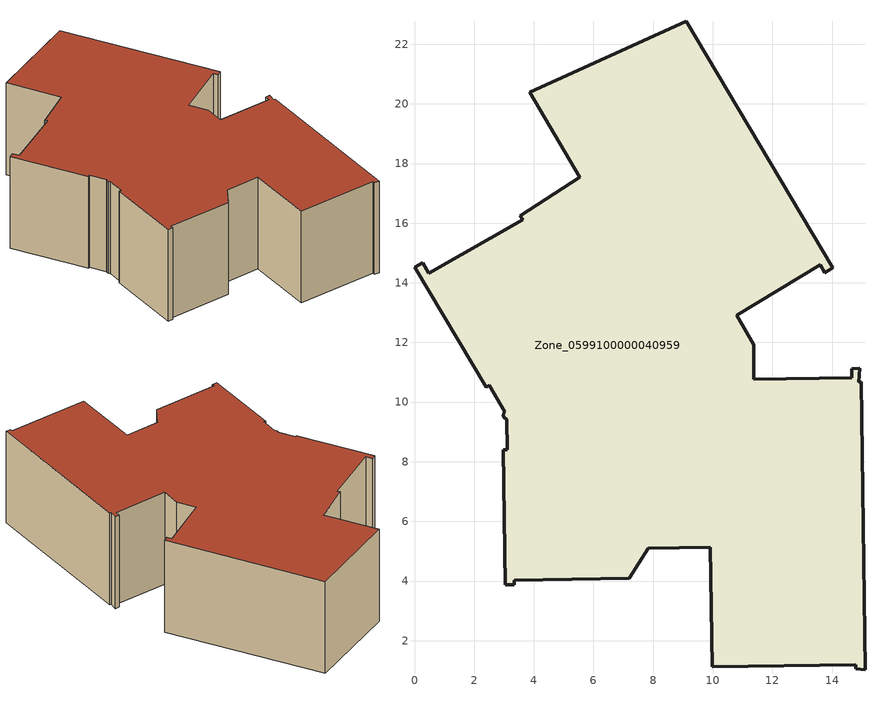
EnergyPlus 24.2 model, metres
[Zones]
Zone_0599100000040959
 floor ground (C_G): 3.86,20.39 9.11,22.77 14.02,14.5 13.76,14.34 13.61,14.6 10.8,12.91 11.38,11.92 11.38,10.77 14.66,10.81 14.66,11.12 14.93,11.13 14.89,10.67 14.98,10.68 15.11,1.03 14.8,1.06 14.8,1.19 9.98,1.12 9.92,5.13 7.84,5.1 7.2,4.09 3.34,4.03 3.34,3.88 3.04,3.88 2.98,8.4 3.11,8.4 3.09,9.42 3.01,9.47 2.98,9.55 2.99,9.62 3.03,9.68 2.5,10.56 2.4,10.49 0,14.52 0.27,14.68 0.48,14.32 3.63,16.11 3.54,16.25 5.55,17.53 z0
 wall outside (C_F): 2.98,9.55 3.01,9.47 3.09,9.42 3.11,8.4 2.98,8.4 3.04,3.88 3.34,3.88 3.34,4.03 7.2,4.09 7.84,5.1 9.92,5.13 9.98,1.12 14.8,1.19 14.8,1.06 15.11,1.03 14.98,10.68 14.89,10.67 14.93,11.13 14.66,11.12 14.66,10.81 11.38,10.77 11.38,11.92 10.8,12.91 13.61,14.6 13.76,14.34 14.02,14.5 9.11,22.77 3.86,20.39 5.55,17.53 3.54,16.25 3.63,16.11 0.48,14.32 0.27,14.68 0,14.52 2.4,10.49 2.5,10.56 3.03,9.68 2.99,9.62 2.98,9.55 z0:6.1
 roof outside (C_R): 9.11,22.77 3.86,20.39 5.55,17.53 3.54,16.25 3.63,16.11 0.48,14.32 0.27,14.68 0,14.52 2.4,10.49 2.5,10.56 3.03,9.68 2.99,9.62 2.98,9.55 3.01,9.47 3.09,9.42 3.11,8.4 2.98,8.4 3.04,3.88 3.34,3.88 3.34,4.03 7.2,4.09 7.84,5.1 9.92,5.13 9.98,1.12 14.8,1.19 14.8,1.06 15.11,1.03 14.98,10.68 14.89,10.67 14.93,11.13 14.66,11.12 14.66,10.81 11.38,10.77 11.38,11.92 10.8,12.91 13.61,14.6 13.76,14.34 14.02,14.5 z6.1
[BUILDING]
Pand.0599100000040959: North Axis=0; Terrain=City; Loads Convergence Tolerance Value=0.04; Temperature Convergence Tolerance Value=0.4; Solar Distribution=FullExterior; Maximum Number of Warmup Days=25; Minimum Number of Warmup Days=1
[Site:Location]
Rotterdam.The.Hague.AP_ZH_NLD Design_Conditions: Latitude=51.96; Longitude=4.45; Time Zone=1; Elevation=-4.5
[SITE:GROUNDTEMPERATURE:BUILDINGSURFACE]
18, 18, 18, 18, 18, 18, 18, 18, 18, 18, 18, 18
[MATERIAL] Thermal Absorptance=0.9; Solar Absorptance=0.7; Visible Absorptance=0.7
Name | Roughness | Thickness | Conductivity | Density | Specific Heat
G.D.1975-1991 | MediumSmooth | 0.15 | 0.288461 | 540 | 1210
F.D.1975-1991 | Rough | 0.3 | 0.230769 | 1920 | 840
R.D.1975-1991 | MediumRough | 0.2 | 0.153846 | 1500 | 1000
[CONSTRUCTION]
C_G: G.D.1975-1991
C_F: F.D.1975-1991
C_R: R.D.1975-1991
[ZONE]
Zone_0599100000040959: Type=1; Multiplier=1; Ceiling Height=Autocalculate; Volume=Autocalculate; Floor Area=autocalculate; Part of Total Floor Area=Yes
[ZONEINFILTRATION:DESIGNFLOWRATE]
Infil_Zone_0599100000040959: Zone or ZoneList or Space or SpaceList=Zone_0599100000040959; Schedule=AlwaysOn; Design Flow Rate Calculation Method=Flow/Area; Flow Rate per Floor Area=0.0042; Constant Term Coefficient=1; Temperature Term Coefficient=0; Velocity Term Coefficient=0; Velocity Squared Term Coefficient=0
[HVACTEMPLATE:ZONE:IDEALLOADSAIRSYSTEM]
Zone_0599100000040959: Maximum Heating Supply Air Temperature=50; Minimum Cooling Supply Air Temperature=13; Maximum Heating Supply Air Humidity Ratio=0.0156; Minimum Cooling Supply Air Humidity Ratio=0.0077; Heating Limit=NoLimit; Cooling Limit=NoLimit; Dehumidification Control Type=ConstantSensibleHeatRatio; Cooling Sensible Heat Ratio=0.7; Dehumidification Setpoint=60; Humidification Control Type=None; Humidification Setpoint=30; Outdoor Air Method=None; Outdoor Air Flow Rate per Person=0.00944; Outdoor Air Flow Rate per Zone Floor Area=0; Outdoor Air Flow Rate per Zone=0; Demand Controlled Ventilation Type=None; Outdoor Air Economizer Type=NoEconomizer; Heat Recovery Type=None; Sensible Heat Recovery Effectiveness=0.7; Latent Heat Recovery Effectiveness=0.65
[ZONECONTROL:THERMOSTAT]
ThermostatControl_Zone_0599100000040959: Zone or ZoneList=Zone_0599100000040959; Control Type Schedule=DualSetpointControlType; Control 1=Thermostat_Zone_0599100000040959; Temperature Difference Between Cutout And Setpoint=0
[THERMOSTATSETPOINT:DUALSETPOINT]
Thermostat_Zone_0599100000040959: Heating Setpoint Temperature Schedule=HeatingSetpoint_Zone_0599100000040959; Cooling Setpoint Temperature Schedule=CoolingSetpoint_Zone_0599100000040959
[SCHEDULE:COMPACT]
HeatingSetpoint_Zone_0599100000040959: Through: 12/31, For: AllDays, Until: 24:00, 21
CoolingSetpoint_Zone_0599100000040959: Through: 12/31, For: AllDays, Until: 24:00, 24
DualSetpointControlType: Through: 12/31, For: AllDays, Until: 24:00, 4
AlwaysOn: Through: 12/31, For: AllDays, Until: 24:00, 1
